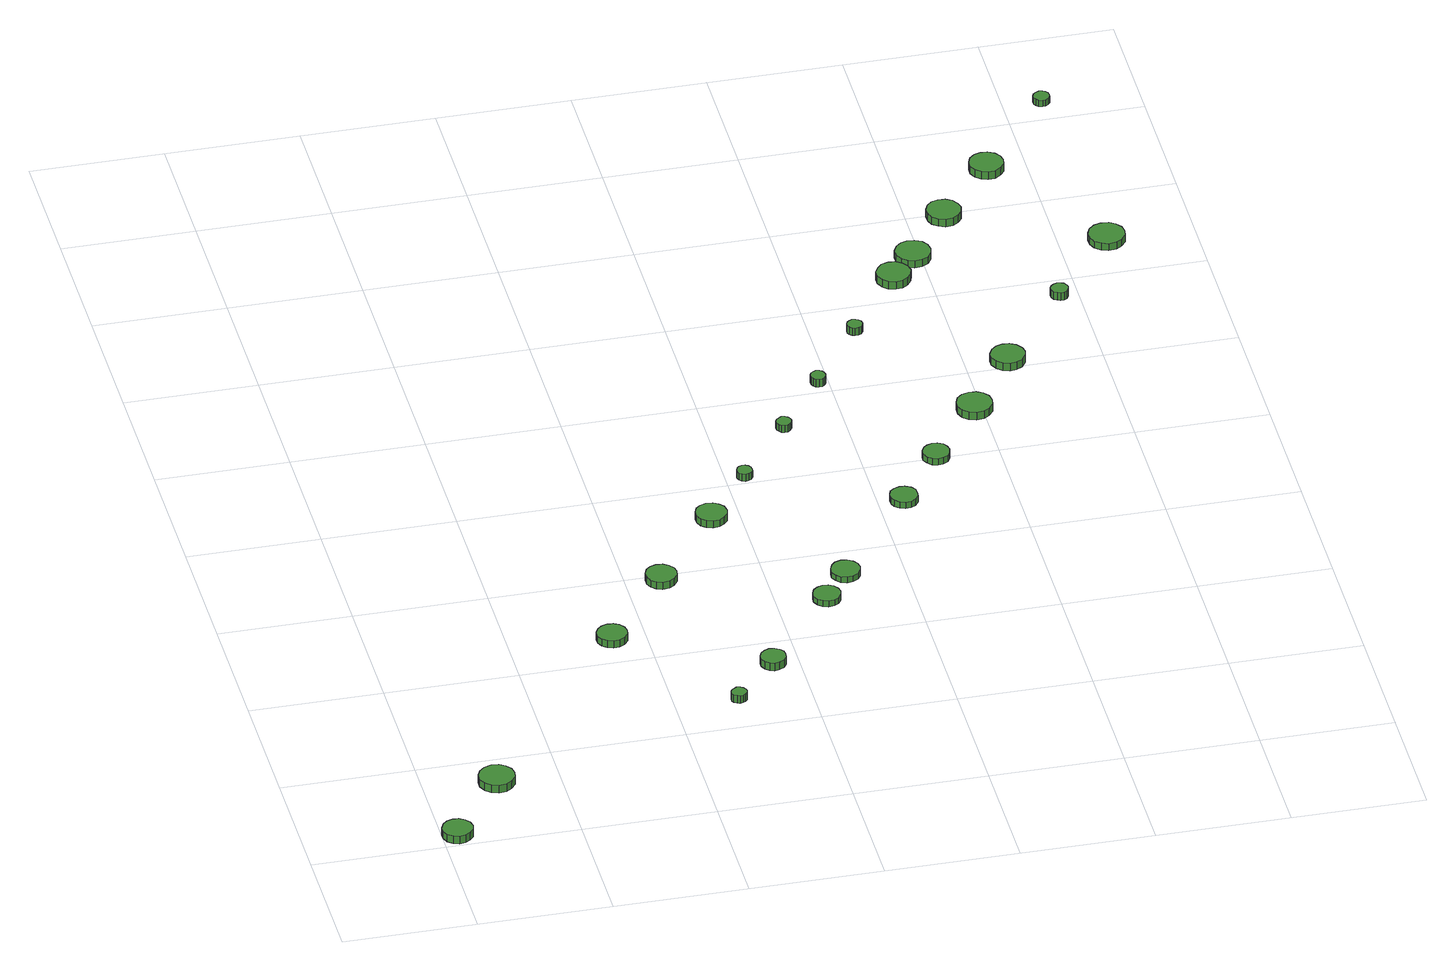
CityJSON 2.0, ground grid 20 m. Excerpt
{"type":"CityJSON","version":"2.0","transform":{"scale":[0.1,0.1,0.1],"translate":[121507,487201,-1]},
"CityObjects":{
"tree1":{"type":"SolitaryVegetationObject","attributes":{"function":"something"},"geometry":[{"type":"MultiSurface","lod":"1","boundaries":[[[0,1,2,3,4,5,6,7,8,9,10,11,12,13,14]],[[15,16,17,18,19,20,21,22,23,24,25,26,27,28,29]],[[0,29,28,1]],[[1,28,27,2]],[[2,27,26,3]],[[3,26,25,4]],[[4,25,24,5]],[[5,24,23,6]],[[6,23,22,7]],[[7,22,21,8]],[[8,21,20,9]],[[9,20,19,10]],[[10,19,18,11]],[[11,18,17,12]],[[12,17,16,13]],[[13,16,15,14]],[[14,15,29,0]]]}]},
"tree2":{"type":"SolitaryVegetationObject","attributes":{"function":"something"},"geometry":[{"type":"MultiSurface","lod":"1","boundaries":[[[30,31,32,33,34,35,36,37,38,39,40,41,42,43,44]],[[45,46,47,48,49,50,51,52,53,54,55,56,57,58,59]],[[30,59,58,31]],[[31,58,57,32]],[[32,57,56,33]],[[33,56,55,34]],[[34,55,54,35]],[[35,54,53,36]],[[36,53,52,37]],[[37,52,51,38]],[[38,51,50,39]],[[39,50,49,40]],[[40,49,48,41]],[[41,48,47,42]],[[42,47,46,43]],[[43,46,45,44]],[[44,45,59,30]]]}]},
"tree3":{"type":"SolitaryVegetationObject","attributes":{"function":"something"},"geometry":[{"type":"MultiSurface","lod":"1","boundaries":[[[60,61,62,63,64,65,66,67,68,69,70,71,72,73,74]],[[75,76,77,78,79,80,81,82,83,84,85,86,87,88,89]],[[60,89,88,61]],[[61,88,87,62]],[[62,87,86,63]],[[63,86,85,64]],[[64,85,84,65]],[[65,84,83,66]],[[66,83,82,67]],[[67,82,81,68]],[[68,81,80,69]],[[69,80,79,70]],[[70,79,78,71]],[[71,78,77,72]],[[72,77,76,73]],[[73,76,75,74]],[[74,75,89,60]]]}]},
"tree4":{"type":"SolitaryVegetationObject","attributes":{"function":"something"},"geometry":[{"type":"MultiSurface","lod":"1","boundaries":[[[90,91,92,93,94,95,96,97,98,99,100,101,102,103,104]],[[105,106,107,108,109,110,111,112,113,114,115,116,117,118,119]],[[90,119,118,91]],[[91,118,117,92]],[[92,117,116,93]],[[93,116,115,94]],[[94,115,114,95]],[[95,114,113,96]],[[96,113,112,97]],[[97,112,111,98]],[[98,111,110,99]],[[99,110,109,100]],[[100,109,108,101]],[[101,108,107,102]],[[102,107,106,103]],[[103,106,105,104]],[[104,105,119,90]]]}]},
"tree5":{"type":"SolitaryVegetationObject","attributes":{"function":"something"},"geometry":[{"type":"MultiSurface","lod":"1","boundaries":[[[120,121,122,123,124,125,126,127,128,129,130,131,132,133,134]],[[135,136,137,138,139,140,141,142,143,144,145,146,147,148,149]],[[120,149,148,121]],[[121,148,147,122]],[[122,147,146,123]],[[123,146,145,124]],[[124,145,144,125]],[[125,144,143,126]],[[126,143,142,127]],[[127,142,141,128]],[[128,141,140,129]],[[129,140,139,130]],[[130,139,138,131]],[[131,138,137,132]],[[132,137,136,133]],[[133,136,135,134]],[[134,135,149,120]]]}]},
"tree6":{"type":"SolitaryVegetationObject","attributes":{"function":"something"},"geometry":[{"type":"MultiSurface","lod":"1","boundaries":[[[150,151,152,153,154,155,156,157,158,159,160,161,162,163,164]],[[165,166,167,168,169,170,171,172,173,174,175,176,177,178,179]],[[150,179,178,151]],[[151,178,177,152]],[[152,177,176,153]],[[153,176,175,154]],[[154,175,174,155]],[[155,174,173,156]],[[156,173,172,157]],[[157,172,171,158]],[[158,171,170,159]],[[159,170,169,160]],[[160,169,168,161]],[[161,168,167,162]],[[162,167,166,163]],[[163,166,165,164]],[[164,165,179,150]]]}]},
"tree7":{"type":"SolitaryVegetationObject","attributes":{"function":"something"},"geometry":[{"type":"MultiSurface","lod":"1","boundaries":[[[180,181,182,183,184,185,186,187,188,189,190,191,192,193,194]],[[195,196,197,198,199,200,201,202,203,204,205,206,207,208,209]],[[180,209,208,181]],[[181,208,207,182]],[[182,207,206,183]],[[183,206,205,184]],[[184,205,204,185]],[[185,204,203,186]],[[186,203,202,187]],[[187,202,201,188]],[[188,201,200,189]],[[189,200,199,190]],[[190,199,198,191]],[[191,198,197,192]],[[192,197,196,193]],[[193,196,195,194]],[[194,195,209,180]]]}]},
"tree8":{"type":"SolitaryVegetationObject","attributes":{"function":"something"},"geometry":[{"type":"MultiSurface","lod":"1","boundaries":[[[210,211,212,213,214,215,216,217,218,219,220,221,222,223,224]],[[225,226,227,228,229,230,231,232,233,234,235,236,237,238,239]],[[210,239,238,211]],[[211,238,237,212]],[[212,237,236,213]],[[213,236,235,214]],[[214,235,234,215]],[[215,234,233,216]],[[216,233,232,217]],[[217,232,231,218]],[[218,231,230,219]],[[219,230,229,220]],[[220,229,228,221]],[[221,228,227,222]],[[222,227,226,223]],[[223,226,225,224]],[[224,225,239,210]]]}]},
"tree9":{"type":"SolitaryVegetationObject","attributes":{"function":"something"},"geometry":[{"type":"MultiSurface","lod":"1","boundaries":[[[240,241,242,243,244,245,246,247,248,249,250,251,252,253,254]],[[255,256,257,258,259,260,261,262,263,264,265,266,267,268,269]],[[240,269,268,241]],[[241,268,267,242]],[[242,267,266,243]],[[243,266,265,244]],[[244,265,264,245]],[[245,264,263,246]],[[246,263,262,247]],[[247,262,261,248]],[[248,261,260,249]],[[249,260,259,250]],[[250,259,258,251]],[[251,258,257,252]],[[252,257,256,253]],[[253,256,255,254]],[[254,255,269,240]]]}]},
"tree10":{"type":"SolitaryVegetationObject","attributes":{"function":"something"},"geometry":[{"type":"MultiSurface","lod":"1","boundaries":[[[270,271,272,273,274,275,276,277,278,279,280,281,282,283,284]],[[285,286,287,288,289,290,291,292,293,294,295,296,297,298,299]],[[270,299,298,271]],[[271,298,297,272]],[[272,297,296,273]],[[273,296,295,274]],[[274,295,294,275]],[[275,294,293,276]],[[276,293,292,277]],[[277,292,291,278]],[[278,291,290,279]],[[279,290,289,280]],[[280,289,288,281]],[[281,288,287,282]],[[282,287,286,283]],[[283,286,285,284]],[[284,285,299,270]]]}]},
"tree11":{"type":"SolitaryVegetationObject","attributes":{"function":"something"},"geometry":[{"type":"MultiSurface","lod":"1","boundaries":[[[300,301,302,303,304,305,306,307,308,309,310,311,312,313,314]],[[315,316,317,318,319,320,321,322,323,324,325,326,327,328,329]],[[300,329,328,301]],[[301,328,327,302]],[[302,327,326,303]],[[303,326,325,304]],[[304,325,324,305]],[[305,324,323,306]],[[306,323,322,307]],[[307,322,321,308]],[[308,321,320,309]],[[309,320,319,310]],[[310,319,318,311]],[[311,318,317,312]],[[312,317,316,313]],[[313,316,315,314]],[[314,315,329,300]]]}]},
"tree12":{"type":"SolitaryVegetationObject","attributes":{"function":"something"},"geometry":[{"type":"MultiSurface","lod":"1","boundaries":[[[330,331,332,333,334,335,336,337,338,339,340,341,342,343,344]],[[345,346,347,348,349,350,351,352,353,354,355,356,357,358,359]],[[330,359,358,331]],[[331,358,357,332]],[[332,357,356,333]],[[333,356,355,334]],[[334,355,354,335]],[[335,354,353,336]],[[336,353,352,337]],[[337,352,351,338]],[[338,351,350,339]],[[339,350,349,340]],[[340,349,348,341]],[[341,348,347,342]],[[342,347,346,343]],[[343,346,345,344]],[[344,345,359,330]]]}]},
"tree13":{"type":"SolitaryVegetationObject","attributes":{"function":"something"},"geometry":[{"type":"MultiSurface","lod":"1","boundaries":[[[360,361,362,363,364,365,366,367,368,369,370,371,372,373,374]],[[375,376,377,378,379,380,381,382,383,384,385,386,387,388,389]],[[360,389,388,361]],[[361,388,387,362]],[[362,387,386,363]],[[363,386,385,364]],[[364,385,384,365]],[[365,384,383,366]],[[366,383,382,367]],[[367,382,381,368]],[[368,381,380,369]],[[369,380,379,370]],[[370,379,378,371]],[[371,378,377,372]],[[372,377,376,373]],[[373,376,375,374]],[[374,375,389,360]]]}]},
"tree14":{"type":"SolitaryVegetationObject","attributes":{"function":"something"},"geometry":[{"type":"MultiSurface","lod":"1","boundaries":[[[390,391,392,393,394,395,396,397,398,399,400,401,402,403,404]],[[405,406,407,408,409,410,411,412,413,414,415,416,417,418,419]],[[390,419,418,391]],[[391,418,417,392]],[[392,417,416,393]],[[393,416,415,394]],[[394,415,414,395]],[[395,414,413,396]],[[396,413,412,397]],[[397,412,411,398]],[[398,411,410,399]],[[399,410,409,400]],[[400,409,408,401]],[[401,408,407,402]],[[402,407,406,403]],[[403,406,405,404]],[[404,405,419,390]]]}]},
"tree15":{"type":"SolitaryVegetationObject","attributes":{"function":"something"},"geometry":[{"type":"MultiSurface","lod":"1","boundaries":[[[420,421,422,423,424,425,426,427,428,429,430,431,432,433,434]],[[435,436,437,438,439,440,441,442,443,444,445,446,447,448,449]],[[420,449,448,421]],[[421,448,447,422]],[[422,447,446,423]],[[423,446,445,424]],[[424,445,444,425]],[[425,444,443,426]],[[426,443,442,427]],[[427,442,441,428]],[[428,441,440,429]],[[429,440,439,430]],[[430,439,438,431]],[[431,438,437,432]],[[432,437,436,433]],[[433,436,435,434]],[[434,435,449,420]]]}]},
"tree16":{"type":"SolitaryVegetationObject","attributes":{"function":"something"},"geometry":[{"type":"MultiSurface","lod":"1","boundaries":[[[450,451,452,453,454,455,456,457,458,459,460,461,462,463,464]],[[465,466,467,468,469,470,471,472,473,474,475,476,477,478,479]],[[450,479,478,451]],[[451,478,477,452]],[[452,477,476,453]],[[453,476,475,454]],[[454,475,474,455]],[[455,474,473,456]],[[456,473,472,457]],[[457,472,471,458]],[[458,471,470,459]],[[459,470,469,460]],[[460,469,468,461]],[[461,468,467,462]],[[462,467,466,463]],[[463,466,465,464]],[[464,465,479,450]]]}]},
"tree17":{"type":"SolitaryVegetationObject","attributes":{"function":"something"},"geometry":[{"type":"MultiSurface","lod":"1","boundaries":[[[480,481,482,483,484,485,486,487,488,489,490,491,492,493,494]],[[495,496,497,498,499,500,501,502,503,504,505,506,507,508,509]],[[480,509,508,481]],[[481,508,507,482]],[[482,507,506,483]],[[483,506,505,484]],[[484,505,504,485]],[[485,504,503,486]],[[486,503,502,487]],[[487,502,501,488]],[[488,501,500,489]],[[489,500,499,490]],[[490,499,498,491]],[[491,498,497,492]],[[492,497,496,493]],[[493,496,495,494]],[[494,495,509,480]]]}]},
"tree18":{"type":"SolitaryVegetationObject","attributes":{"function":"something"},"geometry":[{"type":"MultiSurface","lod":"1","boundaries":[[[510,511,512,513,514,515,516,517,518,519,520,521,522,523,524]],[[525,526,527,528,529,530,531,532,533,534,535,536,537,538,539]],[[510,539,538,511]],[[511,538,537,512]],[[512,537,536,513]],[[513,536,535,514]],[[514,535,534,515]],[[515,534,533,516]],[[516,533,532,517]],[[517,532,531,518]],[[518,531,530,519]],[[519,530,529,520]],[[520,529,528,521]],[[521,528,527,522]],[[522,527,526,523]],[[523,526,525,524]],[[524,525,539,510]]]}]},
"tree19":{"type":"SolitaryVegetationObject","attributes":{"function":"something"},"geometry":[{"type":"MultiSurface","lod":"1","boundaries":[[[540,541,542,543,544,545,546,547,548,549,550,551,552,553,554]],[[555,556,557,558,559,560,561,562,563,564,565,566,567,568,569]],[[540,569,568,541]],[[541,568,567,542]],[[542,567,566,543]],[[543,566,565,544]],[[544,565,564,545]],[[545,564,563,546]],[[546,563,562,547]],[[547,562,561,548]],[[548,561,560,549]],[[549,560,559,550]],[[550,559,558,551]],[[551,558,557,552]],[[552,557,556,553]],[[553,556,555,554]],[[554,555,569,540]]]}]},
"tree20":{"type":"SolitaryVegetationObject","attributes":{"function":"something"},"geometry":[{"type":"MultiSurface","lod":"1","boundaries":[[[570,571,572,573,574,575,576,577,578,579,580,581,582,583,584]],[[585,586,587,588,589,590,591,592,593,594,595,596,597,598,599]],[[570,599,598,571]],[[571,598,597,572]],[[572,597,596,573]],[[573,596,595,574]],[[574,595,594,575]],[[575,594,593,576]],[[576,593,592,577]],[[577,592,591,578]],[[578,591,590,579]],[[579,590,589,580]],[[580,589,588,581]],[[581,588,587,582]],[[582,587,586,583]],[[583,586,585,584]],[[584,585,599,570]]]}]},
"tree21":{"type":"SolitaryVegetationObject","attributes":{"function":"something"},"geometry":[{"type":"MultiSurface","lod":"1","boundaries":[[[600,601,602,603,604,605,606,607,608,609,610,611,612,613,614]],[[615,616,617,618,619,620,621,622,623,624,625,626,627,628,629]],[[600,629,628,601]],[[601,628,627,602]],[[602,627,626,603]],[[603,626,625,604]],[[604,625,624,605]],[[605,624,623,606]],[[606,623,622,607]],[[607,622,621,608]],[[608,621,620,609]],[[609,620,619,610]],[[610,619,618,611]],[[611,618,617,612]],[[612,617,616,613]],[[613,616,615,614]],[[614,615,629,600]]]}]},
"tree22":{"type":"SolitaryVegetationObject","attributes":{"function":"something"},"geometry":[{"type":"MultiSurface","lod":"1","boundaries":[[[630,631,632,633,634,635,636,637,638,639,640,641,642,643,644]],[[645,646,647,648,649,650,651,652,653,654,655,656,657,658,659]],[[630,659,658,631]],[[631,658,657,632]],[[632,657,656,633]],[[633,656,655,634]],[[634,655,654,635]],[[635,654,653,636]],[[636,653,652,637]],[[637,652,651,638]],[[638,651,650,639]],[[639,650,649,640]],[[640,649,648,641]],[[641,648,647,642]],[[642,647,646,643]],[[643,646,645,644]],[[644,645,659,630]]]}]},
"tree23":{"type":"SolitaryVegetationObject","attributes":{"function":"something"},"geometry":[{"type":"MultiSurface","lod":"1","boundaries":[[[660,661,662,663,664,665,666,667,668,669,670,671,672,673,674]],[[675,676,677,678,679,680,681,682,683,684,685,686,687,688,689]],[[660,689,688,661]],[[661,688,687,662]],[[662,687,686,663]],[[663,686,685,664]],[[664,685,684,665]],[[665,684,683,666]],[[666,683,682,667]],[[667,682,681,668]],[[668,681,680,669]],[[669,680,679,670]],[[670,679,678,671]],[[671,678,677,672]],[[672,677,676,673]],[[673,676,675,674]],[[674,675,689,660]]]}]},
"tree24":{"type":"SolitaryVegetationObject","attributes":{"function":"something"},"geometry":[{"type":"MultiSurface","lod":"1","boundaries":[[[690,691,692,693,694,695,696,697,698,699,700,701,702,703,704]],[[705,706,707,708,709,710,711,712,713,714,715,716,717,718,719]],[[690,719,718,691]],[[691,718,717,692]],[[692,717,716,693]],[[693,716,715,694]],[[694,715,714,695]],[[695,714,713,696]],[[696,713,712,697]],[[697,712,711,698]],[[698,711,710,699]],[[699,710,709,700]],[[700,709,708,701]],[[701,708,707,702]],[[702,707,706,703]],[[703,706,705,704]],[[704,705,719,690]]]}]}
},
"vertices":[
[45,26,20],[43,35,20],[37,42,20],[29,47,20],[20,48,20],[11,45,20],[4,39,20],[0,30,20],[0,21,20],[4,12,20],[11,6,20],[20,3,20],[29,4,20],[37,9,20],[43,16,20],[43,16,7],[37,9,7],[29,4,7],[20,3,7],[11,6,7],[4,12,7],[0,21,7],[0,30,7],[4,39,7],[11,45,7],[20,48,7],[29,47,7],[37,42,7],[43,35,7],[45,26,7],
[132,135,25],[130,146,25],[123,155,25],[114,161,25],[103,162,25],[92,158,25],[84,151,25],[79,141,25],[79,130,25],[84,119,25],[92,112,25],[103,108,25],[114,110,25],[123,115,25],[130,124,25],[130,124,12],[123,115,12],[114,110,12],[103,108,12],[92,112,12],[84,119,12],[79,130,12],[79,141,12],[84,151,12],[92,158,12],[103,162,12],[114,161,12],[123,155,12],[130,146,12],[132,135,12],
[372,455,21],[370,464,21],[364,472,21],[356,476,21],[347,477,21],[338,474,21],[331,468,21],[327,460,21],[327,450,21],[331,442,21],[338,436,21],[347,433,21],[356,434,21],[364,438,21],[370,446,21],[370,446,9],[364,438,9],[356,434,9],[347,433,9],[338,436,9],[331,442,9],[327,450,9],[327,460,9],[331,468,9],[338,474,9],[347,477,9],[356,476,9],[364,472,9],[370,464,9],[372,455,9],
[504,263,25],[503,267,25],[500,271,25],[496,273,25],[491,274,25],[487,272,25],[483,269,25],[481,265,25],[481,260,25],[483,256,25],[487,253,25],[491,251,25],[496,252,25],[500,254,25],[503,258,25],[503,258,12],[500,254,12],[496,252,12],[491,251,12],[487,253,12],[483,256,12],[481,260,12],[481,265,12],[483,269,12],[487,272,12],[491,274,12],[496,273,12],[500,271,12],[503,267,12],[504,263,12],
[476,589,18],[474,598,18],[468,606,18],[460,611,18],[450,612,18],[441,609,18],[434,603,18],[430,594,18],[430,584,18],[434,575,18],[441,569,18],[450,566,18],[460,567,18],[468,572,18],[474,580,18],[474,580,6],[468,572,6],[460,567,6],[450,566,6],[441,569,6],[434,575,6],[430,584,6],[430,594,6],[434,603,6],[441,609,6],[450,612,6],[460,611,6],[468,606,6],[474,598,6],[476,589,6],
[581,348,19],[580,356,19],[575,362,19],[568,366,19],[560,367,19],[553,364,19],[547,359,19],[544,352,19],[544,344,19],[547,337,19],[553,331,19],[560,329,19],[568,330,19],[575,334,19],[580,340,19],[580,340,6],[575,334,6],[568,330,6],[560,329,6],[553,331,6],[547,337,6],[544,344,6],[544,352,6],[547,359,6],[553,364,6],[560,367,6],[568,366,6],[575,362,6],[580,356,6],[581,348,6],
[581,724,18],[579,734,18],[573,741,18],[565,746,18],[555,747,18],[546,744,18],[539,738,18],[535,729,18],[535,719,18],[539,710,18],[546,704,18],[555,701,18],[565,702,18],[573,707,18],[579,714,18],[579,714,6],[573,707,6],[565,702,6],[555,701,6],[546,704,6],[539,710,6],[535,719,6],[535,729,6],[539,738,6],[546,744,6],[555,747,6],[565,746,6],[573,741,6],[579,734,6],[581,724,6],
[695,490,16],[693,498,16],[688,505,16],[681,509,16],[672,510,16],[664,507,16],[658,502,16],[654,494,16],[654,485,16],[658,477,16],[664,472,16],[672,469,16],[681,470,16],[688,474,16],[693,481,16],[693,481,6],[688,474,6],[681,470,6],[672,469,6],[664,472,6],[658,477,6],[654,485,6],[654,494,6],[658,502,6],[664,507,6],[672,510,6],[681,509,6],[688,505,6],[693,498,6],[695,490,6],
[640,817,18],[639,822,18],[636,826,18],[632,828,18],[627,829,18],[622,827,18],[619,824,18],[617,819,18],[617,815,18],[619,810,18],[622,807,18],[627,805,18],[632,806,18],[636,808,18],[639,812,18],[639,812,6],[636,808,6],[632,806,6],[627,805,6],[622,807,6],[619,810,6],[617,815,6],[617,819,6],[619,824,6],[622,827,6],[627,829,6],[632,828,6],[636,826,6],[639,822,6],[640,817,6],
[736,544,16],[734,553,16],[729,560,16],[721,565,16],[712,566,16],[703,563,16],[697,557,16],[693,548,16],[693,539,16],[697,531,16],[703,525,16],[712,522,16],[721,523,16],[729,528,16],[734,535,16],[734,535,6],[729,528,6],[721,523,6],[712,522,6],[703,525,6],[697,531,6],[693,539,6],[693,548,6],[697,557,6],[703,563,6],[712,566,6],[721,565,6],[729,560,6],[734,553,6],[736,544,6],
[723,924,18],[722,929,18],[719,933,18],[715,935,18],[710,936,18],[706,934,18],[702,931,18],[700,927,18],[700,922,18],[702,918,18],[706,914,18],[710,913,18],[715,913,18],[719,916,18],[722,920,18],[722,920,6],[719,916,6],[715,913,6],[710,913,6],[706,914,6],[702,918,6],[700,922,6],[700,927,6],[702,931,6],[706,934,6],[710,936,6],[715,935,6],[719,933,6],[722,929,6],[723,924,6],
[858,707,17],[857,715,17],[852,722,17],[844,726,17],[836,727,17],[828,724,17],[821,719,17],[818,711,17],[818,702,17],[821,695,17],[828,689,17],[836,686,17],[844,687,17],[852,691,17],[857,698,17],[857,698,6],[852,691,6],[844,687,6],[836,686,6],[828,689,6],[821,695,6],[818,702,6],[818,711,6],[821,719,6],[828,724,6],[836,727,6],[844,726,6],[852,722,6],[857,715,6],[858,707,6],
[796,1025,19],[795,1030,19],[793,1034,19],[789,1036,19],[784,1037,19],[779,1035,19],[776,1032,19],[774,1028,19],[774,1023,19],[776,1018,19],[779,1015,19],[784,1014,19],[789,1014,19],[793,1017,19],[795,1020,19],[795,1020,6],[793,1017,6],[789,1014,6],[784,1014,6],[779,1015,6],[776,1018,6],[774,1023,6],[774,1028,6],[776,1032,6],[779,1035,6],[784,1037,6],[789,1036,6],[793,1034,6],[795,1030,6],[796,1025,6],
[928,803,17],[926,811,17],[922,818,17],[914,822,17],[906,823,17],[898,820,17],[892,815,17],[888,807,17],[888,799,17],[892,791,17],[898,785,17],[906,783,17],[914,784,17],[922,788,17],[926,795,17],[926,795,6],[922,788,6],[914,784,6],[906,783,6],[898,785,6],[892,791,6],[888,799,6],[888,807,6],[892,815,6],[898,820,6],[906,823,6],[914,822,6],[922,818,6],[926,811,6],[928,803,6],
[875,1131,25],[874,1136,25],[871,1140,25],[867,1142,25],[862,1143,25],[858,1141,25],[854,1138,25],[852,1134,25],[852,1129,25],[854,1125,25],[858,1122,25],[862,1120,25],[867,1121,25],[871,1123,25],[874,1127,25],[874,1127,12],[871,1123,12],[867,1121,12],[862,1120,12],[858,1122,12],[854,1125,12],[852,1129,12],[852,1134,12],[854,1138,12],[858,1141,12],[862,1143,12],[867,1142,12],[871,1140,12],[874,1136,12],[875,1131,12],
[1015,908,19],[1013,919,19],[1006,928,19],[997,933,19],[986,934,19],[975,931,19],[967,924,19],[963,914,19],[963,903,19],[967,892,19],[975,885,19],[986,882,19],[997,883,19],[1006,888,19],[1013,897,19],[1013,897,6],[1006,888,6],[997,883,6],[986,882,6],[975,885,6],[967,892,6],[963,903,6],[963,914,6],[967,924,6],[975,931,6],[986,934,6],[997,933,6],[1006,928,6],[1013,919,6],[1015,908,6],
[973,1245,26],[970,1256,26],[964,1264,26],[955,1270,26],[945,1271,26],[934,1268,26],[927,1260,26],[922,1251,26],[922,1240,26],[927,1230,26],[934,1223,26],[945,1220,26],[955,1221,26],[964,1227,26],[970,1235,26],[970,1235,13],[964,1227,13],[955,1221,13],[945,1220,13],[934,1223,13],[927,1230,13],[922,1240,13],[922,1251,13],[927,1260,13],[934,1268,13],[945,1271,13],[955,1270,13],[964,1264,13],[970,1256,13],[973,1245,13],
[1087,1010,24],[1085,1020,24],[1078,1029,24],[1069,1034,24],[1059,1035,24],[1049,1032,24],[1041,1025,24],[1036,1015,24],[1036,1005,24],[1041,995,24],[1049,988,24],[1059,985,24],[1069,986,24],[1078,991,24],[1085,1000,24],[1085,1000,11],[1078,991,11],[1069,986,11],[1059,985,11],[1049,988,11],[1041,995,11],[1036,1005,11],[1036,1015,11],[1041,1025,11],[1049,1032,11],[1059,1035,11],[1069,1034,11],[1078,1029,11],[1085,1020,11],[1087,1010,11],
[1013,1294,24],[1011,1305,24],[1005,1314,24],[995,1319,24],[984,1320,24],[974,1317,24],[966,1310,24],[961,1300,24],[961,1289,24],[966,1279,24],[974,1271,24],[984,1268,24],[995,1269,24],[1005,1274,24],[1011,1283,24],[1011,1283,12],[1005,1274,12],[995,1269,12],[984,1268,12],[974,1271,12],[966,1279,12],[961,1289,12],[961,1300,12],[966,1310,12],[974,1317,12],[984,1320,12],[995,1319,12],[1005,1314,12],[1011,1305,12],[1013,1294,12],
[1081,1392,20],[1078,1402,20],[1072,1411,20],[1063,1416,20],[1052,1417,20],[1042,1414,20],[1034,1407,20],[1030,1397,20],[1030,1386,20],[1034,1377,20],[1042,1370,20],[1052,1366,20],[1063,1367,20],[1072,1373,20],[1078,1381,20],[1078,1381,7],[1072,1373,7],[1063,1367,7],[1052,1366,7],[1042,1370,7],[1034,1377,7],[1030,1386,7],[1030,1397,7],[1034,1407,7],[1042,1414,7],[1052,1417,7],[1063,1416,7],[1072,1411,7],[1078,1402,7],[1081,1392,7],
[1184,1155,24],[1183,1160,24],[1180,1165,24],[1175,1167,24],[1170,1168,24],[1165,1166,24],[1161,1163,24],[1158,1158,24],[1158,1152,24],[1161,1147,24],[1165,1144,24],[1170,1142,24],[1175,1142,24],[1180,1145,24],[1183,1150,24],[1183,1150,11],[1180,1145,11],[1175,1142,11],[1170,1142,11],[1165,1144,11],[1161,1147,11],[1158,1152,11],[1158,1158,11],[1161,1163,11],[1165,1166,11],[1170,1168,11],[1175,1167,11],[1180,1165,11],[1183,1160,11],[1184,1155,11],
[1167,1496,19],[1165,1506,19],[1159,1515,19],[1149,1520,19],[1139,1521,19],[1129,1518,19],[1121,1511,19],[1117,1501,19],[1117,1490,19],[1121,1481,19],[1129,1474,19],[1139,1470,19],[1149,1471,19],[1159,1477,19],[1165,1485,19],[1165,1485,6],[1159,1477,6],[1149,1471,6],[1139,1470,6],[1129,1474,6],[1121,1481,6],[1117,1490,6],[1117,1501,6],[1121,1511,6],[1129,1518,6],[1139,1521,6],[1149,1520,6],[1159,1515,6],[1165,1506,6],[1167,1496,6],
[1297,1283,18],[1295,1294,18],[1288,1303,18],[1279,1309,18],[1267,1310,18],[1257,1307,18],[1248,1299,18],[1244,1289,18],[1244,1278,18],[1248,1267,18],[1257,1260,18],[1267,1256,18],[1279,1258,18],[1288,1263,18],[1295,1272,18],[1295,1272,6],[1288,1263,6],[1279,1258,6],[1267,1256,6],[1257,1260,6],[1248,1267,6],[1244,1278,6],[1244,1289,6],[1248,1299,6],[1257,1307,6],[1267,1310,6],[1279,1309,6],[1288,1303,6],[1295,1294,6],[1297,1283,6],
[1269,1643,18],[1268,1648,18],[1265,1652,18],[1261,1654,18],[1256,1655,18],[1251,1653,18],[1247,1650,18],[1245,1645,18],[1245,1640,18],[1247,1636,18],[1251,1632,18],[1256,1631,18],[1261,1631,18],[1265,1634,18],[1268,1638,18],[1268,1638,7],[1265,1634,7],[1261,1631,7],[1256,1631,7],[1251,1632,7],[1247,1636,7],[1245,1640,7],[1245,1645,7],[1247,1650,7],[1251,1653,7],[1256,1655,7],[1261,1654,7],[1265,1652,7],[1268,1648,7],[1269,1643,7]
]}
